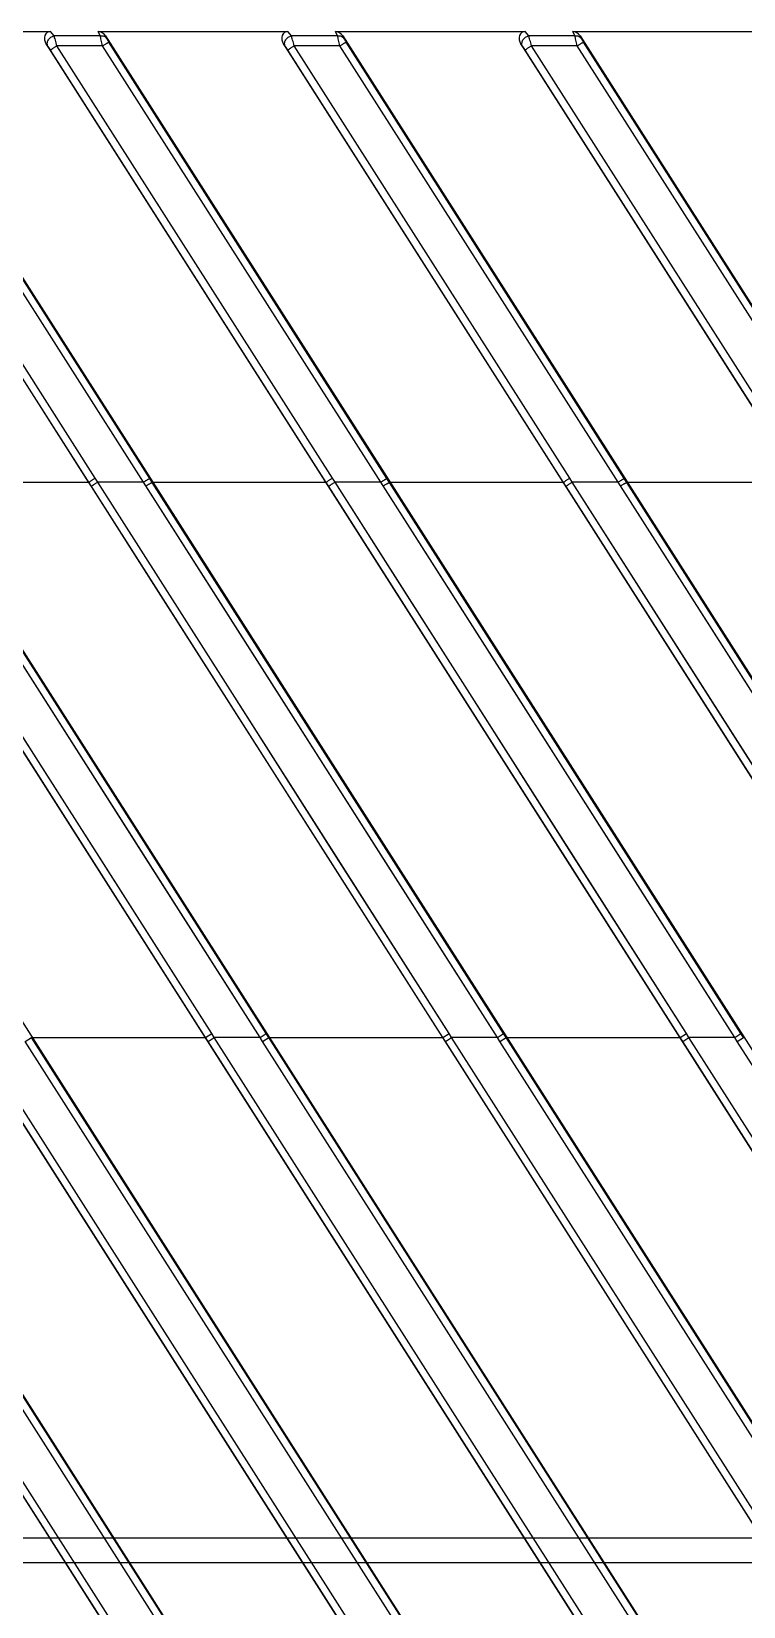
# Model space of a CAD drawing. Header units: millimetres. Extents: x 1409 to 26878, y 589 to 5187.
# Drawn here: x 17681.8 to 17710.6, y 2860.8 to 2924.6 of the extents above; entities that cross this region are included whole.
import ezdxf

# ---------------------------------------------------------------- set-up
doc = ezdxf.new("R2010")
doc.units = ezdxf.units.MM
doc.layers.add('02___PRT_ALL_AXES', color=7, linetype='Continuous')

# ---------------------------------------------------------------- blocks, each defined once
blk = doc.blocks.new('dfx')
at = {"color": 114, "linetype": 'Continuous', "lineweight": -3, "true_color": 0x139b48}
blk.add_line((13147.482, 8801.227), (13701.482, 8801.227), dxfattribs=at)
at = {"layer": '02___PRT_ALL_AXES', "color": 114, "linetype": 'Continuous', "lineweight": -3, "true_color": 0x139b48}
blk.add_line((13151.451, 8800.227), (13697.512, 8800.227), dxfattribs=at)
blk = doc.blocks.new('*U69')
blk.add_blockref('dfx', (-13416.982, -8530.477))
blk = doc.blocks.new('*U70')
at = {"color": 0, "linetype": 'ByBlock', "lineweight": -2, "transparency": 16777216}
blk.add_blockref('*U69', (2400, 0), dxfattribs=at)
blk = doc.blocks.new('1111')
at = {"color": 7, "linetype": 'Continuous'}
for p, q in [((16472.728, 7051.134), (16480.402, 7051.134)), ((16480.543, 7050.959), (16480.402, 7051.134)), ((16482.332, 7051.134), (16490.006, 7051.134)), ((16482.414, 7050.959), (16482.332, 7051.134)), ((16490.147, 7050.959), (16490.006, 7051.134)), ((16491.936, 7051.134), (16499.61, 7051.134)), ((16492.018, 7050.959), (16491.936, 7051.134)), ((16499.751, 7050.959), (16499.61, 7051.134)), ((16501.54, 7051.134), (16509.215, 7051.134)), ((16501.622, 7050.959), (16501.54, 7051.134)), ((16441.809, 7050.624), (16601.677, 6799.681)), ((16444.206, 7050.956), (16602.197, 6802.96)), ((16451.413, 7050.624), (16601.677, 6814.757)), ((16453.81, 7050.956), (16602.197, 6818.035)), ((16461.017, 7050.624), (16601.677, 6829.832)), ((16463.414, 7050.956), (16602.197, 6833.111)), ((16470.621, 7050.624), (16601.677, 6844.908)), ((16481.952, 7032.873), (16470.798, 7050.382)), ((16482.205, 7033.047), (16471.05, 7050.557)), ((16484.16, 7032.888), (16472.903, 7050.557)), ((16473.018, 7050.956), (16602.197, 6848.186)), ((16484.411, 7033.034), (16473.155, 7050.703)), ((16480.29, 7050.543), (16480.225, 7050.624)), ((16480.225, 7050.624), (16601.677, 6859.983)), ((16491.556, 7032.873), (16480.402, 7050.382)), ((16482.414, 7050.959), (16480.543, 7050.959)), ((16482.507, 7050.557), (16480.655, 7050.557)), ((16491.809, 7033.047), (16480.655, 7050.557)), ((16493.764, 7032.888), (16482.507, 7050.557)), ((16482.665, 7050.864), (16482.622, 7050.956)), ((16482.622, 7050.956), (16602.197, 6863.262)), ((16494.015, 7033.034), (16482.759, 7050.703)), ((16489.894, 7050.543), (16489.829, 7050.624)), ((16489.829, 7050.624), (16601.677, 6875.058)), ((16501.16, 7032.873), (16490.006, 7050.382)), ((16492.018, 7050.959), (16490.147, 7050.959)), ((16492.111, 7050.557), (16490.259, 7050.557)), ((16501.413, 7033.047), (16490.259, 7050.557)), ((16503.368, 7032.888), (16492.111, 7050.557)), ((16492.226, 7050.956), (16602.197, 6878.337)), ((16492.269, 7050.864), (16492.226, 7050.956)), ((16503.619, 7033.034), (16492.363, 7050.703)), ((16499.498, 7050.543), (16499.433, 7050.624)), ((16499.433, 7050.624), (16601.677, 6890.134)), ((16510.765, 7032.873), (16499.61, 7050.382)), ((16501.622, 7050.959), (16499.751, 7050.959)), ((16501.716, 7050.557), (16499.863, 7050.557)), ((16511.017, 7033.047), (16499.863, 7050.557)), ((16512.972, 7032.888), (16501.716, 7050.557)), ((16501.831, 7050.956), (16602.197, 6893.412)), ((16501.874, 7050.864), (16501.831, 7050.956)), ((16513.223, 7033.034), (16501.967, 7050.703)), ((16486.672, 7010.391), (16472.45, 7032.713)), ((16486.924, 7010.551), (16472.703, 7032.888)), ((16488.879, 7010.391), (16474.657, 7032.728)), ((16479.856, 7024.562), (16474.657, 7032.728)), ((16489.131, 7010.551), (16474.909, 7032.874)), ((16480.108, 7024.714), (16474.909, 7032.874)), ((16481.936, 7032.863), (16474.941, 7032.863)), ((16481.936, 7032.863), (16481.952, 7032.873)), ((16482.054, 7032.713), (16481.952, 7032.873)), ((16496.276, 7010.391), (16482.054, 7032.713)), ((16484.771, 7028.448), (16482.054, 7032.713)), ((16482.307, 7032.888), (16482.205, 7033.047)), ((16484.16, 7032.888), (16482.307, 7032.888)), ((16487.48, 7024.763), (16482.307, 7032.888)), ((16496.528, 7010.551), (16482.307, 7032.888)), ((16484.261, 7032.728), (16484.16, 7032.888)), ((16498.483, 7010.391), (16484.261, 7032.728)), ((16486.992, 7028.439), (16484.261, 7032.728)), ((16484.513, 7032.874), (16484.411, 7033.034)), ((16484.545, 7032.863), (16484.513, 7032.874)), ((16498.735, 7010.551), (16484.513, 7032.874)), ((16487.243, 7028.589), (16484.513, 7032.874)), ((16491.54, 7032.863), (16484.545, 7032.863)), ((16491.54, 7032.863), (16491.556, 7032.873)), ((16491.658, 7032.713), (16491.556, 7032.873)), ((16505.88, 7010.391), (16491.658, 7032.713)), ((16494.376, 7028.448), (16491.658, 7032.713)), ((16491.911, 7032.888), (16491.809, 7033.047)), ((16493.764, 7032.888), (16491.911, 7032.888)), ((16506.132, 7010.551), (16491.911, 7032.888)), ((16494.628, 7028.62), (16491.911, 7032.888)), ((16493.866, 7032.728), (16493.764, 7032.888)), ((16508.087, 7010.391), (16493.866, 7032.728)), ((16499.064, 7024.562), (16493.866, 7032.728)), ((16494.117, 7032.874), (16494.015, 7033.034)), ((16494.149, 7032.863), (16494.117, 7032.874)), ((16508.339, 7010.551), (16494.117, 7032.874)), ((16499.316, 7024.714), (16494.117, 7032.874)), ((16501.144, 7032.863), (16494.149, 7032.863)), ((16501.144, 7032.863), (16501.16, 7032.873)), ((16501.262, 7032.713), (16501.16, 7032.873)), ((16506.435, 7024.593), (16501.262, 7032.713)), ((16515.484, 7010.391), (16501.262, 7032.713)), ((16501.515, 7032.888), (16501.413, 7033.047)), ((16503.368, 7032.888), (16501.515, 7032.888)), ((16515.736, 7010.551), (16501.515, 7032.888)), ((16506.688, 7024.763), (16501.515, 7032.888)), ((16503.47, 7032.728), (16503.368, 7032.888)), ((16517.691, 7010.391), (16503.47, 7032.728)), ((16508.668, 7024.562), (16503.47, 7032.728)), ((16503.721, 7032.874), (16503.619, 7033.034)), ((16503.753, 7032.863), (16503.721, 7032.874)), ((16517.943, 7010.551), (16503.721, 7032.874)), ((16508.92, 7024.714), (16503.721, 7032.874)), ((16510.748, 7032.863), (16503.753, 7032.863)), ((16479.91, 7021.004), (16475.167, 7028.448)), ((16480.163, 7021.171), (16475.42, 7028.62)), ((16487.227, 7024.593), (16484.771, 7028.448)), ((16489.46, 7024.562), (16486.992, 7028.439)), ((16492.008, 7021.111), (16487.243, 7028.589)), ((16496.831, 7024.593), (16494.376, 7028.448)), ((16497.084, 7024.763), (16494.628, 7028.62)), ((16484.363, 7017.484), (16479.856, 7024.562)), ((16484.615, 7017.64), (16480.108, 7024.714)), ((16491.726, 7017.533), (16487.227, 7024.593)), ((16491.978, 7017.698), (16487.48, 7024.763)), ((16493.967, 7017.484), (16489.46, 7024.562)), ((16501.33, 7017.533), (16496.831, 7024.593)), ((16501.582, 7017.698), (16497.084, 7024.763)), ((16503.571, 7017.484), (16499.064, 7024.562)), ((16503.823, 7017.64), (16499.316, 7024.714)), ((16510.934, 7017.533), (16506.435, 7024.593)), ((16511.186, 7017.698), (16506.688, 7024.763)), ((16482.374, 7017.698), (16480.163, 7021.171)), ((16494.219, 7017.64), (16492.008, 7021.111)), ((16482.122, 7017.533), (16479.91, 7021.004)), ((16486.672, 7010.391), (16482.122, 7017.533)), ((16486.924, 7010.551), (16482.374, 7017.698)), ((16488.879, 7010.391), (16484.363, 7017.484)), ((16489.131, 7010.551), (16484.615, 7017.64)), ((16496.276, 7010.391), (16491.726, 7017.533)), ((16496.528, 7010.551), (16491.978, 7017.698)), ((16498.483, 7010.391), (16493.967, 7017.484)), ((16498.735, 7010.551), (16494.219, 7017.64)), ((16505.88, 7010.391), (16501.33, 7017.533)), ((16506.132, 7010.551), (16501.582, 7017.698)), ((16508.087, 7010.391), (16503.571, 7017.484)), ((16508.339, 7010.551), (16503.823, 7017.64)), ((16561.286, 6863.119), (16467.566, 7010.23)), ((16561.538, 6863.28), (16467.818, 7010.391)), ((16561.286, 6866.584), (16469.773, 7010.23)), ((16561.538, 6866.744), (16470.025, 7010.391)), ((16561.286, 6878.195), (16477.17, 7010.23)), ((16561.538, 6878.355), (16477.422, 7010.391)), ((16479.377, 7010.23), (16479.629, 7010.391)), ((16561.286, 6881.659), (16479.377, 7010.23)), ((16479.629, 7010.391), (16486.672, 7010.391)), ((16561.538, 6881.82), (16479.629, 7010.391)), ((16486.672, 7010.391), (16486.924, 7010.551)), ((16486.774, 7010.23), (16486.672, 7010.391)), ((16486.774, 7010.23), (16487.026, 7010.391)), ((16561.286, 6893.27), (16486.774, 7010.23)), ((16487.026, 7010.391), (16486.924, 7010.551)), ((16488.879, 7010.391), (16487.026, 7010.391)), ((16561.538, 6893.43), (16487.026, 7010.391)), ((16488.879, 7010.391), (16489.131, 7010.551)), ((16488.981, 7010.23), (16488.879, 7010.391)), ((16488.981, 7010.23), (16489.233, 7010.391)), ((16561.286, 6896.735), (16488.981, 7010.23)), ((16489.233, 7010.391), (16489.131, 7010.551)), ((16489.233, 7010.391), (16496.276, 7010.391)), ((16561.538, 6896.895), (16489.233, 7010.391)), ((16496.276, 7010.391), (16496.528, 7010.551)), ((16496.378, 7010.23), (16496.276, 7010.391)), ((16496.378, 7010.23), (16496.63, 7010.391)), ((16561.286, 6908.345), (16496.378, 7010.23)), ((16496.63, 7010.391), (16496.528, 7010.551)), ((16498.483, 7010.391), (16496.63, 7010.391)), ((16561.538, 6908.506), (16496.63, 7010.391)), ((16498.483, 7010.391), (16498.735, 7010.551)), ((16498.585, 7010.23), (16498.483, 7010.391)), ((16498.585, 7010.23), (16498.838, 7010.391)), ((16561.286, 6911.81), (16498.585, 7010.23)), ((16498.838, 7010.391), (16498.735, 7010.551)), ((16498.838, 7010.391), (16505.88, 7010.391)), ((16561.538, 6911.971), (16498.838, 7010.391)), ((16505.88, 7010.391), (16506.132, 7010.551)), ((16505.982, 7010.23), (16505.88, 7010.391)), ((16505.982, 7010.23), (16506.234, 7010.391)), ((16561.286, 6923.421), (16505.982, 7010.23)), ((16506.234, 7010.391), (16506.132, 7010.551)), ((16508.087, 7010.391), (16506.234, 7010.391)), ((16561.538, 6923.581), (16506.234, 7010.391)), ((16508.087, 7010.391), (16508.339, 7010.551)), ((16508.19, 7010.23), (16508.087, 7010.391)), ((16508.19, 7010.23), (16508.442, 7010.391)), ((16561.286, 6926.885), (16508.19, 7010.23)), ((16508.442, 7010.391), (16508.339, 7010.551))]:
    blk.add_line(p, q, dxfattribs=at)
for centre, major_axis, ratio, start_param, end_param in [((16480.487, 7050.773), (-0.234, 0.314), 0.765335, -0.518828, 1.474543), ((16482.381, 7050.773), (-0.149, 0.341), 0.805684, -1.379657, -0.33903), ((16490.091, 7050.773), (-0.234, 0.314), 0.765335, -0.518828, 1.474543), ((16491.985, 7050.773), (-0.149, 0.341), 0.805684, -1.379657, -0.33903), ((16499.695, 7050.773), (-0.234, 0.314), 0.765335, -0.518828, 1.474543), ((16501.589, 7050.773), (-0.149, 0.341), 0.805684, -1.379657, -0.33903)]:
    blk.add_ellipse(centre, major_axis=major_axis, ratio=ratio, start_param=start_param, end_param=end_param, dxfattribs=at)
for points, knots in [([(16480.29, 7050.543), (16480.281, 7050.561), (16480.267, 7050.6), (16480.264, 7050.664), (16480.278, 7050.73), (16480.309, 7050.794), (16480.353, 7050.852), (16480.409, 7050.901), (16480.473, 7050.939), (16480.519, 7050.954), (16480.543, 7050.959)], [0, 0, 0, 0, 0.108446, 0.222206, 0.342834, 0.470077, 0.602232, 0.736634, 0.870191, 1, 1, 1, 1]), ([(16480.402, 7050.382), (16480.392, 7050.398), (16480.372, 7050.428), (16480.343, 7050.471), (16480.316, 7050.509), (16480.298, 7050.533), (16480.29, 7050.543)], [0, 0, 0, 0, 0.283805, 0.553751, 0.79746, 1, 1, 1, 1]), ([(16480.402, 7050.382), (16480.402, 7050.382), (16480.403, 7050.383), (16480.405, 7050.386), (16480.41, 7050.39), (16480.417, 7050.396), (16480.426, 7050.403), (16480.437, 7050.411), (16480.45, 7050.421), (16480.465, 7050.431), (16480.488, 7050.447), (16480.52, 7050.469), (16480.562, 7050.497), (16480.607, 7050.526), (16480.639, 7050.546), (16480.655, 7050.557)], [0, 0, 0, 0, 0.005447, 0.012949, 0.034183, 0.063671, 0.101187, 0.146426, 0.199004, 0.258449, 0.324251, 0.472521, 0.638548, 0.816504, 1, 1, 1, 1]), ([(16480.655, 7050.557), (16480.644, 7050.596), (16480.624, 7050.673), (16480.595, 7050.782), (16480.568, 7050.877), (16480.551, 7050.934), (16480.543, 7050.959)], [0, 0, 0, 0, 0.294855, 0.570015, 0.8099, 1, 1, 1, 1]), ([(16482.414, 7050.959), (16482.439, 7050.962), (16482.488, 7050.963), (16482.559, 7050.947), (16482.62, 7050.914), (16482.652, 7050.882), (16482.665, 7050.864)], [0, 0, 0, 0, 0.266688, 0.522215, 0.765823, 1, 1, 1, 1]), ([(16482.507, 7050.557), (16482.497, 7050.596), (16482.478, 7050.673), (16482.452, 7050.781), (16482.433, 7050.864), (16482.421, 7050.922), (16482.416, 7050.948), (16482.414, 7050.959)], [0, 0, 0, 0, 0.296022, 0.572054, 0.811812, 0.913254, 1, 1, 1, 1]), ([(16482.507, 7050.557), (16482.523, 7050.566), (16482.553, 7050.585), (16482.596, 7050.612), (16482.637, 7050.637), (16482.669, 7050.656), (16482.692, 7050.669), (16482.707, 7050.677), (16482.72, 7050.685), (16482.731, 7050.691), (16482.741, 7050.696), (16482.749, 7050.699), (16482.754, 7050.702), (16482.757, 7050.703), (16482.758, 7050.703), (16482.759, 7050.703)], [0, 0, 0, 0, 0.185904, 0.364799, 0.530709, 0.67822, 0.743524, 0.802455, 0.854544, 0.899355, 0.936537, 0.96581, 0.98697, 0.994492, 1, 1, 1, 1]), ([(16482.759, 7050.703), (16482.749, 7050.718), (16482.731, 7050.748), (16482.705, 7050.791), (16482.686, 7050.824), (16482.673, 7050.848), (16482.668, 7050.859), (16482.665, 7050.864)], [0, 0, 0, 0, 0.288365, 0.562002, 0.805684, 0.910388, 1, 1, 1, 1]), ([(16489.894, 7050.543), (16489.885, 7050.561), (16489.871, 7050.6), (16489.868, 7050.664), (16489.882, 7050.73), (16489.913, 7050.794), (16489.957, 7050.852), (16490.013, 7050.901), (16490.077, 7050.939), (16490.123, 7050.954), (16490.147, 7050.959)], [0, 0, 0, 0, 0.108446, 0.222206, 0.342834, 0.470077, 0.602232, 0.736634, 0.870191, 1, 1, 1, 1]), ([(16490.006, 7050.382), (16489.996, 7050.398), (16489.976, 7050.428), (16489.947, 7050.471), (16489.92, 7050.509), (16489.903, 7050.533), (16489.894, 7050.543)], [0, 0, 0, 0, 0.283805, 0.553751, 0.79746, 1, 1, 1, 1]), ([(16490.006, 7050.382), (16490.006, 7050.382), (16490.007, 7050.383), (16490.01, 7050.386), (16490.014, 7050.39), (16490.021, 7050.396), (16490.03, 7050.403), (16490.041, 7050.411), (16490.054, 7050.421), (16490.069, 7050.431), (16490.092, 7050.447), (16490.124, 7050.469), (16490.166, 7050.497), (16490.212, 7050.526), (16490.243, 7050.546), (16490.259, 7050.557)], [0, 0, 0, 0, 0.005447, 0.012949, 0.034183, 0.063671, 0.101187, 0.146426, 0.199004, 0.258449, 0.324251, 0.472521, 0.638548, 0.816504, 1, 1, 1, 1]), ([(16490.259, 7050.557), (16490.248, 7050.596), (16490.229, 7050.673), (16490.199, 7050.782), (16490.172, 7050.877), (16490.155, 7050.934), (16490.147, 7050.959)], [0, 0, 0, 0, 0.294855, 0.570015, 0.8099, 1, 1, 1, 1]), ([(16492.018, 7050.959), (16492.043, 7050.962), (16492.092, 7050.963), (16492.163, 7050.947), (16492.224, 7050.914), (16492.257, 7050.882), (16492.269, 7050.864)], [0, 0, 0, 0, 0.266688, 0.522215, 0.765823, 1, 1, 1, 1]), ([(16492.111, 7050.557), (16492.101, 7050.596), (16492.082, 7050.673), (16492.056, 7050.781), (16492.037, 7050.864), (16492.025, 7050.922), (16492.02, 7050.948), (16492.018, 7050.959)], [0, 0, 0, 0, 0.296022, 0.572054, 0.811812, 0.913254, 1, 1, 1, 1]), ([(16492.111, 7050.557), (16492.127, 7050.566), (16492.157, 7050.585), (16492.2, 7050.612), (16492.241, 7050.637), (16492.273, 7050.656), (16492.296, 7050.669), (16492.311, 7050.677), (16492.324, 7050.685), (16492.335, 7050.691), (16492.345, 7050.696), (16492.353, 7050.699), (16492.358, 7050.702), (16492.361, 7050.703), (16492.362, 7050.703), (16492.363, 7050.703)], [0, 0, 0, 0, 0.185904, 0.364799, 0.530709, 0.67822, 0.743524, 0.802455, 0.854544, 0.899355, 0.936537, 0.96581, 0.98697, 0.994492, 1, 1, 1, 1]), ([(16492.363, 7050.703), (16492.353, 7050.718), (16492.335, 7050.748), (16492.309, 7050.791), (16492.29, 7050.824), (16492.277, 7050.848), (16492.272, 7050.859), (16492.269, 7050.864)], [0, 0, 0, 0, 0.288365, 0.562002, 0.805684, 0.910388, 1, 1, 1, 1]), ([(16499.498, 7050.543), (16499.489, 7050.561), (16499.475, 7050.6), (16499.472, 7050.664), (16499.486, 7050.73), (16499.517, 7050.794), (16499.561, 7050.852), (16499.617, 7050.901), (16499.681, 7050.939), (16499.728, 7050.954), (16499.751, 7050.959)], [0, 0, 0, 0, 0.108446, 0.222206, 0.342834, 0.470077, 0.602232, 0.736634, 0.870191, 1, 1, 1, 1]), ([(16499.61, 7050.382), (16499.6, 7050.398), (16499.58, 7050.428), (16499.551, 7050.471), (16499.524, 7050.509), (16499.507, 7050.533), (16499.498, 7050.543)], [0, 0, 0, 0, 0.283805, 0.553751, 0.79746, 1, 1, 1, 1]), ([(16499.61, 7050.382), (16499.61, 7050.382), (16499.611, 7050.383), (16499.614, 7050.386), (16499.618, 7050.39), (16499.625, 7050.396), (16499.634, 7050.403), (16499.645, 7050.411), (16499.658, 7050.421), (16499.673, 7050.431), (16499.696, 7050.447), (16499.728, 7050.469), (16499.77, 7050.497), (16499.816, 7050.526), (16499.847, 7050.546), (16499.863, 7050.557)], [0, 0, 0, 0, 0.005447, 0.012949, 0.034183, 0.063671, 0.101187, 0.146426, 0.199004, 0.258449, 0.324251, 0.472521, 0.638548, 0.816504, 1, 1, 1, 1]), ([(16499.863, 7050.557), (16499.853, 7050.596), (16499.833, 7050.673), (16499.803, 7050.782), (16499.776, 7050.877), (16499.759, 7050.934), (16499.751, 7050.959)], [0, 0, 0, 0, 0.294855, 0.570015, 0.8099, 1, 1, 1, 1]), ([(16501.622, 7050.959), (16501.647, 7050.962), (16501.696, 7050.963), (16501.767, 7050.947), (16501.828, 7050.914), (16501.861, 7050.882), (16501.874, 7050.864)], [0, 0, 0, 0, 0.266688, 0.522215, 0.765823, 1, 1, 1, 1]), ([(16501.716, 7050.557), (16501.705, 7050.596), (16501.686, 7050.673), (16501.66, 7050.781), (16501.642, 7050.864), (16501.629, 7050.922), (16501.624, 7050.948), (16501.622, 7050.959)], [0, 0, 0, 0, 0.296022, 0.572054, 0.811812, 0.913254, 1, 1, 1, 1]), ([(16501.716, 7050.557), (16501.731, 7050.566), (16501.761, 7050.585), (16501.805, 7050.612), (16501.845, 7050.637), (16501.877, 7050.656), (16501.9, 7050.669), (16501.915, 7050.677), (16501.928, 7050.685), (16501.94, 7050.691), (16501.949, 7050.696), (16501.957, 7050.699), (16501.962, 7050.702), (16501.965, 7050.703), (16501.966, 7050.703), (16501.967, 7050.703)], [0, 0, 0, 0, 0.185904, 0.364799, 0.530709, 0.67822, 0.743524, 0.802455, 0.854544, 0.899355, 0.936537, 0.96581, 0.98697, 0.994492, 1, 1, 1, 1]), ([(16501.967, 7050.703), (16501.957, 7050.718), (16501.939, 7050.748), (16501.913, 7050.791), (16501.894, 7050.824), (16501.881, 7050.848), (16501.876, 7050.859), (16501.874, 7050.864)], [0, 0, 0, 0, 0.288365, 0.562002, 0.805684, 0.910388, 1, 1, 1, 1]), ([(16481.952, 7032.873), (16481.953, 7032.873), (16481.953, 7032.874), (16481.956, 7032.877), (16481.96, 7032.881), (16481.967, 7032.887), (16481.976, 7032.894), (16481.987, 7032.902), (16482.001, 7032.911), (16482.015, 7032.922), (16482.038, 7032.938), (16482.071, 7032.96), (16482.113, 7032.988), (16482.158, 7033.017), (16482.189, 7033.037), (16482.205, 7033.047)], [0, 0, 0, 0, 0.005447, 0.012949, 0.034183, 0.063671, 0.101187, 0.146426, 0.199004, 0.258449, 0.324251, 0.472521, 0.638548, 0.816504, 1, 1, 1, 1]), ([(16482.054, 7032.713), (16482.054, 7032.713), (16482.055, 7032.714), (16482.058, 7032.717), (16482.062, 7032.721), (16482.069, 7032.727), (16482.078, 7032.734), (16482.089, 7032.742), (16482.102, 7032.752), (16482.117, 7032.762), (16482.14, 7032.778), (16482.173, 7032.8), (16482.215, 7032.828), (16482.26, 7032.857), (16482.291, 7032.877), (16482.307, 7032.888)], [0, 0, 0, 0, 0.005447, 0.012949, 0.034183, 0.063671, 0.101187, 0.146426, 0.199004, 0.258449, 0.324251, 0.472521, 0.638548, 0.816504, 1, 1, 1, 1]), ([(16484.16, 7032.888), (16484.175, 7032.897), (16484.205, 7032.916), (16484.249, 7032.943), (16484.29, 7032.968), (16484.321, 7032.987), (16484.344, 7033), (16484.359, 7033.009), (16484.372, 7033.016), (16484.384, 7033.022), (16484.393, 7033.027), (16484.401, 7033.031), (16484.406, 7033.033), (16484.409, 7033.034), (16484.411, 7033.034), (16484.411, 7033.034)], [0, 0, 0, 0, 0.185904, 0.364799, 0.530709, 0.67822, 0.743524, 0.802455, 0.854544, 0.899355, 0.936537, 0.96581, 0.98697, 0.994492, 1, 1, 1, 1]), ([(16484.261, 7032.728), (16484.277, 7032.737), (16484.307, 7032.756), (16484.351, 7032.783), (16484.391, 7032.808), (16484.423, 7032.827), (16484.446, 7032.84), (16484.461, 7032.849), (16484.474, 7032.856), (16484.486, 7032.862), (16484.495, 7032.867), (16484.503, 7032.871), (16484.508, 7032.873), (16484.511, 7032.874), (16484.512, 7032.874), (16484.513, 7032.874)], [0, 0, 0, 0, 0.185901, 0.364797, 0.530712, 0.678228, 0.743535, 0.802468, 0.854558, 0.899371, 0.936552, 0.965823, 0.986978, 0.994497, 1, 1, 1, 1]), ([(16491.556, 7032.873), (16491.557, 7032.873), (16491.558, 7032.874), (16491.56, 7032.877), (16491.564, 7032.881), (16491.571, 7032.887), (16491.58, 7032.894), (16491.592, 7032.902), (16491.605, 7032.911), (16491.619, 7032.922), (16491.642, 7032.938), (16491.675, 7032.96), (16491.717, 7032.988), (16491.762, 7033.017), (16491.793, 7033.037), (16491.809, 7033.047)], [0, 0, 0, 0, 0.005447, 0.012949, 0.034183, 0.063671, 0.101187, 0.146426, 0.199004, 0.258449, 0.324251, 0.472521, 0.638548, 0.816504, 1, 1, 1, 1]), ([(16491.658, 7032.713), (16491.659, 7032.713), (16491.659, 7032.714), (16491.662, 7032.717), (16491.666, 7032.721), (16491.673, 7032.727), (16491.682, 7032.734), (16491.693, 7032.742), (16491.706, 7032.752), (16491.721, 7032.762), (16491.744, 7032.778), (16491.777, 7032.8), (16491.819, 7032.828), (16491.864, 7032.857), (16491.895, 7032.877), (16491.911, 7032.888)], [0, 0, 0, 0, 0.005447, 0.012949, 0.034183, 0.063671, 0.101187, 0.146426, 0.199004, 0.258449, 0.324251, 0.472521, 0.638548, 0.816504, 1, 1, 1, 1]), ([(16493.764, 7032.888), (16493.779, 7032.897), (16493.809, 7032.916), (16493.853, 7032.943), (16493.894, 7032.968), (16493.925, 7032.987), (16493.948, 7033), (16493.963, 7033.009), (16493.976, 7033.016), (16493.988, 7033.022), (16493.997, 7033.027), (16494.005, 7033.031), (16494.01, 7033.033), (16494.013, 7033.034), (16494.015, 7033.034), (16494.015, 7033.034)], [0, 0, 0, 0, 0.185904, 0.364799, 0.530709, 0.67822, 0.743524, 0.802455, 0.854544, 0.899355, 0.936537, 0.96581, 0.98697, 0.994492, 1, 1, 1, 1]), ([(16493.866, 7032.728), (16493.881, 7032.737), (16493.911, 7032.756), (16493.955, 7032.783), (16493.995, 7032.808), (16494.027, 7032.827), (16494.05, 7032.84), (16494.065, 7032.849), (16494.078, 7032.856), (16494.09, 7032.862), (16494.099, 7032.867), (16494.107, 7032.871), (16494.112, 7032.873), (16494.115, 7032.874), (16494.116, 7032.874), (16494.117, 7032.874)], [0, 0, 0, 0, 0.185901, 0.364797, 0.530712, 0.678228, 0.743535, 0.802468, 0.854558, 0.899371, 0.936552, 0.965823, 0.986978, 0.994497, 1, 1, 1, 1]), ([(16501.16, 7032.873), (16501.161, 7032.873), (16501.162, 7032.874), (16501.164, 7032.877), (16501.168, 7032.881), (16501.175, 7032.887), (16501.185, 7032.894), (16501.196, 7032.902), (16501.209, 7032.911), (16501.224, 7032.922), (16501.247, 7032.938), (16501.279, 7032.96), (16501.321, 7032.988), (16501.366, 7033.017), (16501.397, 7033.037), (16501.413, 7033.047)], [0, 0, 0, 0, 0.005447, 0.012949, 0.034183, 0.063671, 0.101187, 0.146426, 0.199004, 0.258449, 0.324251, 0.472521, 0.638548, 0.816504, 1, 1, 1, 1]), ([(16501.262, 7032.713), (16501.263, 7032.713), (16501.263, 7032.714), (16501.266, 7032.717), (16501.27, 7032.721), (16501.277, 7032.727), (16501.286, 7032.734), (16501.298, 7032.742), (16501.311, 7032.752), (16501.325, 7032.762), (16501.348, 7032.778), (16501.381, 7032.8), (16501.423, 7032.828), (16501.468, 7032.857), (16501.499, 7032.877), (16501.515, 7032.888)], [0, 0, 0, 0, 0.005447, 0.012949, 0.034183, 0.063671, 0.101187, 0.146426, 0.199004, 0.258449, 0.324251, 0.472521, 0.638548, 0.816504, 1, 1, 1, 1]), ([(16503.368, 7032.888), (16503.383, 7032.897), (16503.413, 7032.916), (16503.457, 7032.943), (16503.498, 7032.968), (16503.529, 7032.987), (16503.552, 7033), (16503.567, 7033.009), (16503.58, 7033.016), (16503.592, 7033.022), (16503.601, 7033.027), (16503.609, 7033.031), (16503.614, 7033.033), (16503.618, 7033.034), (16503.619, 7033.034), (16503.619, 7033.034)], [0, 0, 0, 0, 0.185904, 0.364799, 0.530709, 0.67822, 0.743524, 0.802455, 0.854544, 0.899355, 0.936537, 0.96581, 0.98697, 0.994492, 1, 1, 1, 1]), ([(16503.47, 7032.728), (16503.485, 7032.737), (16503.515, 7032.756), (16503.559, 7032.783), (16503.6, 7032.808), (16503.631, 7032.827), (16503.654, 7032.84), (16503.669, 7032.849), (16503.682, 7032.856), (16503.694, 7032.862), (16503.703, 7032.867), (16503.711, 7032.871), (16503.716, 7032.873), (16503.719, 7032.874), (16503.721, 7032.874), (16503.721, 7032.874)], [0, 0, 0, 0, 0.185901, 0.364797, 0.530712, 0.678228, 0.743535, 0.802468, 0.854558, 0.899371, 0.936552, 0.965823, 0.986978, 0.994497, 1, 1, 1, 1])]:
    blk.add_open_spline(points, degree=3, knots=knots, dxfattribs=at)
blk = doc.blocks.new('*U147')
blk.add_blockref('1111', (-16308.281, -6888.884))
blk = doc.blocks.new('*U148')
at = {"color": 0, "linetype": 'ByBlock', "lineweight": -2, "transparency": 16777216}
blk.add_blockref('*U147', (2400, 337.5), dxfattribs=at)

msp = doc.modelspace()

# ---------------------------------------------------------------- block references
for name, p in [('*U148', (15110.4576, 2424.8499)), ('*U70', (15097.4439, 2592.8499))]:
    msp.add_blockref(name, p)

doc.saveas('drawing.dxf')
